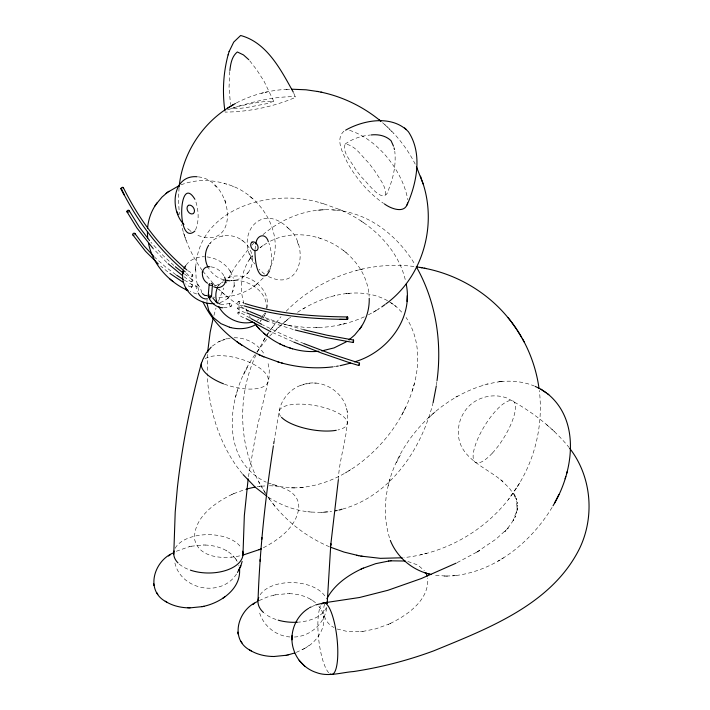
<?xml version="1.0" encoding="UTF-8"?>
<svg xmlns="http://www.w3.org/2000/svg" width="710" height="710" viewBox="0 0 710 710"><rect width="100%" height="100%" fill="white"/><g stroke="black" fill="none" stroke-linecap="round" stroke-linejoin="round"><path stroke-width="0.53" stroke-dasharray="3.55 2.66" d="M206.947 301.555L207.063 299.931M266.57 308.238C267.244 292.325 250.976 281.16 236.394 280.432M198.614 290.55L196.155 278.826L195.676 267.794M195.712 267.333C198.995 207.435 272.498 187.697 321.124 203.078M195.578 270.404L195.809 264.732M207.515 354.379L207.249 372.661M228.017 298.227L231.886 293.425L234.123 286.05M234.149 285.722L234.105 282.048M234.06 286.778L234.211 284.994M179.044 187.724L178.467 199.9L179.133 211.092M229.756 71.47L229.046 87.126L230.493 104.521M255.023 249.618L255.52 245.722M436.481 384.891L436.89 381.705M338.351 479.774C339.131 456.858 349.08 434.351 347.137 411.401M274.042 441.576L279.012 411.969C281.027 399.348 290.559 388.157 302.895 384.634M248.429 476.703L256.558 429.94L269.028 377.56L269.276 369.342L267.697 361.585M184.502 273.962L192.543 279.838L192.765 281.453L191.096 281.843L183.996 276.669M385.814 194.815C385.938 185.984 379.397 178.565 375.022 171.367A109.739 77.638 41.6 0 0 367.771 161.951C361.177 155.517 354.929 145.044 345.113 144.086C342.087 152.588 351.272 161.339 355.062 168.572A109.739 77.638 41.6 0 0 362.322 177.997C368.197 182.94 384.625 207.968 389.027 188.372C393.704 176.719 396.118 163.841 394.795 151.301M326.76 607.964C324.435 623.939 309.746 636.755 293.647 637.047M293.62 487.885C333.176 487.309 368.49 462.059 391.387 431.245C414.533 399.783 429.204 352.852 406.076 317.468M254.988 354.663C228.3 390.748 217.251 458.971 266.197 482.205M500.577 381.616C430.961 390.855 366.768 470.118 390.331 540.434M266.898 308.326C271.593 287.159 244.932 269.072 226.259 278.506M270.128 269.33C272.418 260.801 271.859 251.553 268.983 243.228M213.923 315.435L216.009 308.087M433.153 402.472C421.722 448.676 390.935 495.181 343.143 508.937M324.665 604.095C321.426 612.89 325.437 623.389 333.94 627.489M235.409 397.405L236.084 395.071M236.696 392.896L237.353 390.598M412.359 390.589L413.016 388.29M413.726 385.805L414.392 383.471M388.157 485.596L388.832 483.261M389.444 481.087L390.109 478.788M293.771 93.188L295.44 97.385C273.678 106.713 248.917 111.869 225.248 112.1L224.99 111.789M218.458 301.28L223.765 288.038M232.64 291.908L232.889 291.26M233.022 290.905L233.27 290.248M273.732 101.264L266.694 103.678L248.686 107.157A109.739 11.138 -15.9 0 1 241.436 108.204L231.149 108.648L238.178 106.243L256.186 102.755A109.739 11.138 -15.9 0 1 263.445 101.716L273.732 101.264L263.951 81.073L256.7 69.775L249.334 60.279M195.525 229.933C199.359 220.757 198.631 210.116 195.552 200.832M256.017 354.849C236.9 395.852 238.187 446.022 260.748 485.418M257.233 352.267L265.7 337.037M226.126 283.033L227.546 280.024M264.28 316.065L265.602 313.048L263.428 317.485M243.619 374.649L245.758 370.442M245.953 370.025L248.038 365.934M396.366 462.84L398.514 458.633M398.709 458.216L400.786 454.125M401.683 415.119L403.821 410.93M403.954 410.62L406.155 406.306M517.27 486.838C535.429 458.509 543.354 423.861 539.307 390.447M249.911 258.786C240.841 271.859 239.172 289.201 244.187 304.146M267.714 271.903C289.05 238.036 261.804 193.129 225.931 183.925M228.496 278.027L235.232 266.587L249.645 247.515M218.458 285.722L223.89 279.944M261.599 317.21L265.229 312.551L264.874 313.137M218.529 285.606L218.875 285.029M264.457 313.838L264.803 313.261M552.105 507.393C531.089 542.014 495.953 570.884 454.755 575.668M266.419 335.936L268.158 333.194M516.552 487.93C492.057 526.545 449.341 552.77 403.901 557.598M263.321 340.782L265.38 337.552M267.217 334.658L271.353 328.712M519.649 483.084L508.316 499.645M250.097 258.52L253.452 254.109M248.917 260.259L251.074 257.082M256.816 351.965L266.791 339.194M247.826 272.942C251.544 268.495 253.15 262.416 252.29 256.7M272.116 327.692L281 316.678M270.43 329.981L274.655 324.221M186.118 265.061C190.28 259.31 197.584 256.585 204.515 256.763M236.51 574C220.872 598.397 179.257 589.611 174.553 561.175M210.053 243.379L209.627 243.885C217.127 233.927 232.578 233.066 242.181 240.397M210.187 243.219L210.595 242.722M235.915 280.202L242.483 277.557L247.666 273.128M247.266 273.616L248.243 272.436M263.179 278.054L255.218 285.464M260.171 321.31L261.386 320.086M251.819 245.234L253.985 242.953M269.631 336.061L285.305 321.319M286.192 311.22C319.367 277.353 368.765 260.073 415.803 266.738M260.224 321.257L260.801 320.716M276.012 329.502L278.915 326.866M279.855 325.996L290.585 317.166M428.76 417.693L431.671 415.057M432.612 414.187L435.283 411.756M220.011 302.637L223.845 301.102L227.848 298.377M227.369 298.803L228.513 297.783M263.037 234.593C282.642 217.952 308.522 207.71 334.454 210.027M286.494 320.361L289.005 318.32M212.326 346.072L218.671 341.741L224.529 339.389M261.413 246.689L260.046 247.719L267.306 242.758M261.626 246.539L262.94 245.536M218.937 297.321C231.753 297.188 244.728 293.425 255.005 285.624M253.692 286.618L256.585 284.435M303.782 648.833C318.799 641.742 331.215 620.984 318.861 606.198M307.004 646.872L307.749 646.357M308.202 646.038L308.974 645.505M343.959 131.146C334.517 139.701 343.587 154.345 347.838 163.513C356.793 179.062 368.738 193.155 383.577 203.388M215.875 285.668L223.224 281.994M376.336 310.412L380.888 307.528M297.543 312.285C312.613 302.424 329.795 295.227 347.829 293.425M345.113 144.086C352.488 138.743 361.39 135.779 370.416 135.015M258.83 319.349L257.073 320.352M368.401 314.832L375.83 310.705M373.176 312.32L379.113 308.726M302.966 308.921L304.714 307.865M455.722 397.112L457.471 396.056M345.104 473.02L346.799 471.999M348.699 470.854L350.696 469.656M497.852 561.211L499.547 560.19M501.446 559.045L503.443 557.838M296.256 652.392L303.214 649.144M302.522 649.535L304.519 648.416M259.15 600.589L266.942 597.163L273.803 595.175M457.071 562.666L479.578 550.632L475.798 552.753L496.121 539.059L508.324 527.92L504.774 531.754L510.943 524.095L515.673 516.019L513.144 520.829L517.528 508.2L516.268 513.277L517.341 505.076L517.262 510.286L516.25 498.331L517.457 503.514L513.623 493.202L516.01 497.568L509.372 488.152L500.062 479.108L502.582 481.344C486.093 467.1 457.453 458.012 458.403 431.636C458.287 422.574 461.988 413.735 468.067 407.07C477.759 396.695 493.477 393.18 506.78 397.964C530.29 410.3 552.194 426.754 569.021 447.406M263.374 547.738C279.065 539.591 296.283 527.015 298.733 508.191C299.957 492.128 281.364 485.001 267.981 485.853M236.332 102.977C251.997 94.758 269.507 90.108 287.177 89.353M270.35 241.169C310.447 221.032 366.174 250.905 369.156 296.292M176.275 551.288L189.588 546.558M232.188 494.329C214.864 502.778 194.212 517.12 194.46 538.535C198.223 558.584 224.395 559.356 240.211 555.753M390.198 623.504C407.709 614.966 429.319 599.985 427.713 578.038M233.634 493.681L245.731 489.252M362.632 631.474L375.936 628.794L388.743 624.161M231.664 494.568L234.087 493.477M388.29 624.365L390.713 623.273M364.328 316.811C350.27 323.183 334.969 326.813 319.536 327.479M312.151 606.517L314.796 605.346M218.671 341.741L220.26 341.04M221.396 340.525L230.173 338.111M227.466 109.89C249.192 102.613 272.347 96.391 295.298 96.684L295.555 96.995M181.112 184.804C195.649 179.16 212.112 179.355 226.836 184.209M228.771 277.424L230.049 277.007M303.268 384.518C322.517 377.977 345.087 392.364 347.394 412.59M300.454 385.397L310.057 383.125M225.523 339.087L227.023 338.643M223.526 307.794C225.851 307.448 233.226 307.776 231.717 303.773C228.442 302.362 224.254 305.815 220.845 304.208M334.082 295.848L334.978 295.608M486.829 384.039L487.726 383.799M329.875 296.993L330.354 296.869M482.622 385.184L483.111 385.051M362.606 269.01L356.216 270.554M420.364 554.865L422.361 554.386M424.465 553.862L426.745 553.321M261.484 93.232L263.942 92.664M342.779 324.168L345.229 323.591M265.105 92.38L267.351 91.856M339.362 324.967L341.608 324.443M191.043 546.247L203.548 545.005M275.249 594.865L287.754 593.622M189.304 546.629L191.256 546.194M273.519 595.246L275.471 594.811M223.055 235.898L221.964 236.119M333.851 366.724L335.635 366.458M257.189 486.705L259.753 486.368M311.424 512.079L321.133 512.371L331.623 511.431M261.351 486.199L266.01 485.88M233.377 556.844L233.839 556.8M231.247 557.075L231.78 557.022M337.143 629.016L348.042 631.651L361.026 631.643M259.292 486.421L261.883 486.137M360.494 631.696L363.094 631.421M348.042 293.408C361.763 291.979 376.096 294.171 388.184 301.04M500.79 381.598C512.079 380.453 523.74 381.661 534.266 386.009M446.377 576.076L454.48 575.695M230.732 280.486L232.072 280.388M345.992 293.603L350.048 293.212M498.748 381.794L502.804 381.403M299.789 487.69L303.773 487.309M452.536 575.881L456.53 575.499M232.747 280.707L230.546 280.796M317.858 210.195L321.239 209.982M324.639 512.132L328.02 511.91M321.799 209.929L324.745 209.734M321.133 512.371L324.079 512.176M288.42 325.233L304.448 327.345L316.678 327.567M286.05 89.407L290.035 89.256M315.817 327.612L320.663 327.425M267.723 482.88L281.071 486.785L293.372 487.877M435.612 575.295L446.128 576.067M291.26 487.868L295.591 487.894M444.016 576.058L448.338 576.085M204.959 545.031C216.497 545.369 229.09 549.398 235.906 559.294M289.165 593.649C299.008 593.959 309.258 596.817 316.553 603.713M203.273 544.996L205.296 545.031M287.488 593.613L289.502 593.649M234.078 337.774C246.29 337.392 258.289 344.11 264.51 354.592M313.793 383.018L315.089 383.089M315.142 383.089L316.119 383.143M212.725 297.099L214.802 297.233M336.691 210.249C370.105 213.497 398.647 236.723 415.217 264.972M268.371 497.222C280.645 505.059 294.641 510.472 309.187 511.857M332.52 209.867L338.102 210.364M307.776 511.741L313.358 512.247M289.884 636.959C275.507 635.938 262.398 625.093 259.106 610.999M207.027 256.922C216.399 257.952 225.256 263.357 230.297 271.344M211.056 266.836C216.506 267.643 221.449 271.22 224.058 276.048M349.56 130.321C377.853 139.382 402.597 170.773 407.797 199.679M198.338 176.888C233.812 180.313 241.205 253.221 195.933 234.664M260.659 316.837L273.332 321.497L285.739 324.692M284.515 324.443L289.387 325.428M407.824 561.468L417.693 564.974L424.385 570.591M304.004 329.804L279.731 322.837L262.096 316.624M323.769 203.832L340.605 209.92M320.174 202.82L324.896 204.143M293.23 329.476L269.356 321.941M223.961 279.9C217.526 278.134 211.811 273.811 208.483 268.016M272.116 484.54L273.847 485.045M274.939 485.356L276.58 485.844M224.058 183.357L224.848 183.597M318.062 237.628L318.852 237.877M319.926 238.196L320.84 238.48M196.697 293.958L190.2 291.606M243.166 305.548C234.788 305.904 236.794 297.81 244.071 303.25M211.269 282.846L212.441 284.106M303.951 343.605L282.429 334.41L262.682 324.861M292.786 341.661L271.841 332.2M342.105 210.595C371.72 223.827 398.487 248.793 405.667 281.4M338.91 209.175L343.951 211.411M249.041 311.211L239.243 306.773C233.492 307.945 244.604 312.915 246.024 312.577M329.369 546.762C307.075 537.195 287.044 522.116 272.276 502.813M232.427 186.277L233.608 186.819M268.389 276.501C301.856 293.044 309.72 245.225 288.047 228.061M249.627 311.512C238.267 305.637 227.945 297.907 218.582 289.21L227.289 296.86M249.929 317.965L239.377 311.938C233.608 312.338 243.645 318.55 245.216 318.142M184.289 280.068L192.392 284.808C194.646 289.201 186.189 285.722 185.718 283.787M311.468 599.808L312.222 600.269M310.412 599.16L311.14 599.613M226.197 550.543L226.934 550.987M389.515 301.883L396.038 306.48L402.978 313.385M390.82 302.691L393.482 304.537M360.937 220.899L363.706 222.816M175.876 274.655L165.483 266.889L154.594 257.171M242.616 240.717C247.95 244.639 251.668 250.79 252.396 257.402M241.569 239.945L243.281 241.205M264.582 274.14L259.043 269.303M394.716 305.469L396.038 306.48M191.105 231.54L186.579 227.475M167.729 271.823L160.7 266.099M343.622 250.577L346.693 253.097M249.627 196.306L252.698 198.827M187.618 270.608C196.91 274.868 192.224 281.151 186.082 272.56M173.843 265.469L162.998 255.44L150.91 242.199M382.512 122.67C396.056 134.084 407.229 148.292 415.19 164.108M288.917 228.931C261.422 200.255 233.315 235.587 254.757 263.96M384.829 124.703L393.855 133.427M546.62 424.686L549.141 426.923M551.821 429.284L554.545 431.698M166.779 262.487L153.262 248.669M287.071 227.102L287.878 227.901M215.583 186.224L216.461 187.094M214.606 185.266L215.423 186.073M187.618 228.496L188.434 229.303M202.838 271.22L215.52 286.094M212.858 283.405L215.387 285.97M242.323 473.739C219.47 445.747 208.527 409.466 207.276 373.708M267.741 496.663L271.513 501.801M268.904 498.411L274.814 506.106M202.279 270.474C192.401 256.763 185.177 241.125 181.396 224.644M265.868 493.832L258.617 481.646M319.624 607.174L320.112 607.911M320.299 608.195L320.796 608.94M235.409 558.557L237.184 561.397M236.093 559.578L236.59 560.323M265.034 492.58L261.404 486.554M230.466 271.611L233.412 278.32M229.871 270.661L230.901 272.312M201.8 292.715C200.548 285.518 192.401 277.654 197.504 291.748M249.352 315.693L250.523 317.645M247.355 311.938L245.633 308.078M297.304 241.755L298.342 244.453M249.627 253.781L250.665 256.479M224.839 199.918L225.878 202.616M183.508 232.702L184.733 236.315M185.008 237.105L186.206 240.672M238.8 565.284L239.021 566.127M346.453 408.179L346.693 409.324M192.854 280.246L192.969 280.849M323.529 615.943L323.662 616.786M323.716 617.167L323.849 618.019M179.231 212.166L179.559 214.358M252.148 255.706L252.245 256.408M328.695 672.734A36.006 9.15 83.5 0 1 318.825 640.393A36.006 9.15 83.5 0 1 320.68 605.763M211.172 283.627A1.66 0.861 4.7 0 1 212.148 284.009M280.681 416.344A34.621 12.203 10.2 0 1 297.339 404.15A34.621 12.203 10.2 0 1 340.374 414.374A34.621 12.203 10.2 0 1 337.987 429.958M326.396 607.458A34.621 19.845 2 0 1 298.324 622.164M275.995 619.484A34.621 19.845 2 0 1 264.883 613.697M260.162 594.758A34.621 19.845 2 0 1 293.825 582.635A34.621 19.845 2 0 1 325.792 597.634M205.146 358.656A34.621 14.44 15.6 0 1 248.846 362.029A34.621 14.44 15.6 0 1 266.046 384.918A34.621 14.44 15.6 0 1 224.245 384.092M187.635 569.101A34.621 19.179 0.3 0 1 179.257 564.086M175.157 548.306A34.621 19.179 0.3 0 1 207.134 534.666A34.621 19.179 0.3 0 1 240.805 547.25M191.771 287.106L191.07 286.92L191.771 287.106M238.223 309.045L237.69 308.575L238.223 309.045M492.429 453.042A36.006 11.316 -58.4 0 0 513.508 401.292A36.006 11.316 -58.4 0 0 476.951 440.83A36.006 11.316 -58.4 0 0 492.429 453.042M238.72 313.784A1.242 0.461 -59.7 0 0 239.377 311.938A1.242 0.461 -59.7 0 0 238.09 313.279A1.242 0.461 -59.7 0 0 238.72 313.784M238.959 308.761A1.242 0.666 -65 0 0 239.288 306.8A1.242 0.666 -65 0 0 237.948 308.175A1.242 0.666 -65 0 0 238.959 308.761M239.19 303.694A1.242 0.843 -71.7 0 0 239.172 301.661A1.242 0.843 -71.7 0 0 237.841 303.117A1.242 0.843 -71.7 0 0 239.19 303.694M192.064 286.849A1.242 0.932 -60.4 0 0 192.392 284.808A1.242 0.932 -60.4 0 0 190.724 285.935A1.242 0.932 -60.4 0 0 192.064 286.849M191.895 281.675A1.242 0.763 -54.7 0 0 192.463 279.767A1.242 0.763 -54.7 0 0 190.83 280.885A1.242 0.763 -54.7 0 0 191.895 281.675M191.656 276.518A1.242 0.559 -50.4 0 0 192.552 274.752A1.242 0.559 -50.4 0 0 190.99 275.799A1.242 0.559 -50.4 0 0 191.656 276.518M229.419 304.27A1.66 0.843 67.6 0 0 231.025 306.347A1.66 0.843 67.6 0 0 230.786 303.782A1.66 0.843 67.6 0 0 229.419 304.27M196.359 286.236A1.66 0.541 -13.7 0 0 198.738 285.207A1.66 0.541 -13.7 0 0 196.253 285.296A1.66 0.541 -13.7 0 0 196.359 286.236"/><path stroke-width="1.06" d="M173.773 554.217L175.21 512.034L177.34 488.089C182.044 445.889 190.227 404.088 201.445 363.13M242.989 554.199L244.338 515.584L248.163 478.859M254.925 251.402C255.076 257.313 255.964 280.086 266.853 275.205M569.606 448.232C591.599 476.392 594.971 516.605 579.52 548.573C551.714 604.485 488.196 628.457 433.801 650.822C407.815 660.433 380.897 667.427 353.5 671.553C341.261 672.45 328.384 677.109 316.367 672.547C305.806 669.157 297.073 660.424 293.745 649.845C288.491 634.696 294.916 616.537 308.726 608.257M292.112 635.414L291.961 639.816M354.583 361.869C387.269 352.417 413.389 318.914 406.218 284.124M407.22 295.671L406.981 301.342M258.023 600.616C259.789 548.759 265.442 497.098 273.403 445.844M327.195 603.402L330.833 543.683L330.683 545.466L338.351 479.774M207.639 352.169L210.169 332.165L213.32 317.539L208.82 310.678L206.965 303.188M208.199 296.15L209.175 284.275M211.5 296.434L212.485 284.568M260.055 561.202L260.215 559.32M261.804 539.378L261.954 537.603M182.834 272.871C180.349 290.008 197.797 304.643 214.163 303.614M147.582 228.096C148.292 219.701 151.141 211.474 155.907 204.515M209.876 266.738C199.989 265.842 200.575 279.447 207.542 283.192M213.728 286.733C219.949 290.097 228.442 283.956 224.537 277.06M353.66 341.155L353.536 340.055L326.911 335.2L304.004 329.804M179.142 186.819C182.372 153.928 201.986 123.274 230.377 106.42M229.871 70.503C230.608 63.838 231.788 56.472 237.335 51.963L243.468 54.919L248.784 59.684M437.023 380.64C442.215 341.847 435.762 300.933 416.3 266.729M273.723 443.706L274.042 441.576M436.322 385.903L433.153 402.472M182.896 272.525L183.499 270.12L183.304 270.794M202.217 272.294L202.323 271.69M225.194 282.509L225.301 281.914M182.701 273.581L183.215 271.131M359.464 363.857L359.535 363.147L331.845 354.148L303.951 343.605M553.037 505.76C573.218 472.736 581.073 420.915 547.472 393.659M228.158 54.706C223.242 72.908 222.257 92.105 224.875 110.769M255.866 244.054C256.416 234.904 265.762 232.285 268.362 241.72M242.137 561.424L240.823 565.905L237.522 572.446M384.403 203.894C390.58 208.589 405.153 214.367 407.602 202.971M565.107 478.78L565.772 476.481M566.473 473.996L567.148 471.662M229.108 51.573L233.714 42.121L240.637 35.5C266.942 42.431 281.071 70.175 293.328 92.229M353.527 341.838L353.039 342.451L353.509 340.046M228.105 54.892L229.161 51.413M359.224 364.7L358.878 365.49M202.368 360.494L206.069 353.163L211.198 347.128M269.631 270.785L266.729 275.32M217.739 287.044C215.245 292.041 215.307 298.049 217.242 303.223M238.924 570.121L239.687 568.444M240.033 567.645L240.823 565.905M407.043 204.986C416.903 182.834 422.681 153.209 408.392 131.723C392.39 114.851 363.902 119.768 345.628 130.17M184.405 267.918L184.103 268.54L185.718 265.611M184.547 267.643L184.849 267.031M217.438 287.665L217.801 286.929M326.848 598.707C334.206 584.942 347.598 575.473 361.434 568.958M554.43 503.31L556.569 499.121M556.711 498.81L558.912 494.497M360.715 327.638C366.573 319.101 369.511 308.646 369.218 298.306M208.394 297.099L211.243 295.608M208.704 245.198C204.418 251.659 204.373 260.384 208.012 267.146M194.904 231.043C176.364 247.435 178.245 171.509 194.922 199.315M156.093 204.249L162.022 197.069L167.409 192.419M349.222 339.735L354.609 335.084L360.529 327.905M154.913 205.98L157.07 202.811M359.553 329.342L361.718 326.174M359.491 363.138L358.798 365.508L349.453 362.668L321.896 353.207L293.709 342.051M167.622 192.259L179.435 185.47M166.042 193.448L168.936 191.265M349.009 339.895L350.589 338.705M172.938 553.09C153.999 561.015 144.946 590.658 165.998 601.707M203.663 606.331C221.28 602.55 241.746 588.377 239.456 568.169M257.153 601.707C238.214 609.633 229.161 639.275 250.204 650.324M385.841 303.951C423.408 276.518 437.706 223.836 421.988 180.509M381.776 306.924L384.953 304.617M188.327 205.35C184.751 208.19 189.242 215.76 193.413 213.577C196.617 210.453 192.037 203.805 188.434 205.296M251.979 242.092C248.393 244.932 252.884 252.503 257.055 250.319C260.268 247.204 255.689 240.557 252.077 242.048M168.483 556.001L169.255 555.468M169.717 555.149L170.453 554.634M222.798 598.255L223.543 597.74M223.996 597.421L224.768 596.888M252.698 604.618L253.47 604.086M253.923 603.766L254.659 603.251M346.302 341.829L334.064 347.9L321.79 350.917M230.883 106.127L235.4 103.491M227.608 108.106L233.537 104.512M255.627 324.683C248.065 328.978 238.8 329.653 230.457 327.514M456.086 563.172L421.27 578.561L387.882 590.294L359.535 597.5L324 602.843L315.684 604.947M242.367 555.282L259.496 549.54M362.89 568.302L375.696 563.669L389 560.989M260.943 548.883L261.466 548.653L259.043 549.744M360.92 569.189L363.342 568.098M309.507 607.689L311.273 606.908M294.73 652.96L287.87 654.948M350.687 363.121L340.001 365.712M246.441 489.048L255.067 487.051M339.007 510.046L342.113 509.212M252.6 322.056C239.483 325.375 224.875 318.213 218.636 306.374M189.703 607.893L202.208 606.642M273.918 656.51L286.423 655.259M201.995 606.695L203.947 606.269M286.201 655.312L288.154 654.886M233.457 280.636L235.48 280.29M335.422 510.783L337.214 510.41M336.531 366.333L338.262 366.023M207.498 298.83C203.451 299.7 199.829 296.647 198.214 293.177M206.938 295.564L204.684 295.413L202.394 293.567M332.954 366.848C315.826 368.952 298.306 367.558 281.675 362.996M390.606 560.82L405.312 561.033M388.539 561.042L391.139 560.767M402.117 557.785L380.391 558.344L360.946 556.107M318.914 351.255C296.496 353.473 273.394 344.297 258.227 327.727M371.215 134.944C378.288 134.128 385.787 135.645 391.05 140.713L393.491 146.136M291.837 89.211L306.072 89.797L318.293 91.59M347.43 316.953C312.595 316.562 277.814 313.829 245.074 303.569M347.51 319.429C312.719 319.092 277.486 316.261 244.116 305.859M165.235 601.237C172.06 605.648 180.233 607.618 188.292 607.858M249.45 649.854C256.274 654.265 264.448 656.235 272.507 656.475M339.708 319.331L347.359 319.438M187.955 607.858L189.978 607.893M272.17 656.475L274.184 656.51M229.792 280.787L224.644 280.077M197.14 176.737C171.873 174.704 169.584 210.222 183.952 224.422M222.683 307.776C216.807 307.696 211.953 303.427 209.201 298.528M416.859 266.907L422.024 267.768M353.083 342.486L326.272 337.578L295.227 330.017M424.189 268.176C458.119 274.601 489.643 293.612 510.685 321.053M330.301 547.144L344.048 552.078L358.781 555.69M420.045 267.404L426.453 268.593M356.518 555.273L362.925 556.471M320.973 92.131C342.957 96.737 363.733 106.944 380.968 121.321L379.424 119.963M317.326 91.395L322.198 92.38M390.331 540.434C397.183 557.652 412.963 570.734 431.103 574.443M213.302 317.476L220.952 323.654L229.756 327.328M229.41 327.239L230.759 327.594M262.185 356.154L279.03 362.242M277.903 361.94L282.615 363.254M424.864 572.73L426.595 573.236M427.686 573.547L429.328 574.035M289.786 347.944L290.701 348.228M291.783 348.557L292.573 348.796M220.153 304.031L216.115 301.848L212.849 298.085M268.318 321.577L247 313.021M261.076 316.234L250.026 311.654M535.207 386.391L540.94 389.231L548.794 394.671M239.705 343.684L249.707 349.941L260.694 355.479M258.848 354.663L263.889 356.899M148.576 243.796C152.996 264.706 168.847 282.092 188.132 290.656M185.461 289.44L186.837 290.07M279.465 343.711L280.832 344.341M283.024 345.335L284.204 345.885M270.892 331.739L246.113 318.657M261.83 324.417L250.887 318.515M250.532 650.52L251.26 650.963M166.317 601.903L167.054 602.346M183.508 279.58L176.648 275.196M183.047 282.225L169.974 273.492M540.94 389.231L546.23 392.728M203.078 302.158C211.012 318.834 223.996 332.786 239.092 343.258M236.838 341.696L241.861 345.175M266.898 496.201L255.378 487.326L243.051 474.564M183.624 273.323L175.263 266.694M182.221 275.373L168.155 263.747M216.044 301.786L216.568 302.211M263.934 333.327L267.004 335.848M169.938 279.057L173 281.577M405.374 128.661L405.951 129.149M404.558 127.951L405.286 128.581M186.801 269.924C159.413 246.521 139.329 219.834 123.354 187.68M185.266 271.886C158.294 249.095 136.577 220.269 121.055 188.62L124.215 194.922L121.126 188.789M132.965 235.054L145.497 251.251L158.303 263.96M153.866 256.434L144.068 245.855L134.962 233.572M299.052 660.256L304.732 666.228M254.056 322.793L258.067 327.558M256.718 326.076L259.541 329.165M153.023 248.402L137.119 228.238L126.939 211.731M149.579 240.557L139.275 226.996L129.229 210.746M511.457 322.074L516.383 328.952M508.156 317.76C524.654 337.853 535.491 362.526 538.996 388.29M517.093 330.043L521.557 337.321M240.876 641.183L241.373 641.929M241.56 642.213L242.048 642.949M156.661 592.566L157.167 593.311M157.354 593.596L157.842 594.332M185.869 288.136L186.313 288.837M186.455 289.077L186.881 289.76M522.223 338.448L524.353 342.22M426.115 573.352L427.216 576.023M416.424 166.646L423.204 184.121M177.163 211.944L178.201 214.642M420.506 176.16L421.713 179.719M394.068 147.937L394.485 149.544M239.51 568.55L239.634 569.402M237.823 632.113L237.957 632.965M238.01 633.338L238.143 634.19M153.617 583.496L153.742 584.348M153.804 584.721L153.928 585.572M147.671 237.93L147.387 231.966M321.745 604.077A36.006 9.15 83.5 0 1 336.842 636.861A36.006 9.15 83.5 0 1 330.097 673.932M347.927 318.462A1.242 0.524 89.8 0 1 347.154 319.26A1.242 0.524 89.8 0 1 347.083 317.237A1.242 0.524 89.8 0 1 347.909 317.76M133.835 235.436A1.242 1.083 -32.2 0 1 132.788 234.202A1.242 1.083 -32.2 0 1 134.359 233.199A1.242 1.083 -32.2 0 1 135.033 234.673M128.155 212.21A1.242 0.932 -27.9 0 1 126.939 211.225A1.242 0.932 -27.9 0 1 128.714 210.284A1.242 0.932 -27.9 0 1 128.847 211.837M121.774 189.037A1.242 0.745 -25.2 0 1 121.153 188.123A1.242 0.745 -25.2 0 1 122.794 187.325A1.242 0.745 -25.2 0 1 123.185 188.345M210.542 297.827A1.66 1.287 65.3 0 1 208.704 296.922A1.66 1.287 65.3 0 1 209.068 294.854M212.157 285.047A1.66 0.861 4.7 0 1 209.574 284.941A1.66 0.861 4.7 0 1 210.027 283.645M211.234 295.937A1.66 0.861 4.7 0 1 210.781 297.091A1.66 0.861 4.7 0 1 208.5 296.745A1.66 0.861 4.7 0 1 208.846 295.573M336.247 430.304A34.621 12.203 10.2 0 1 281.515 417.302M297.508 622.217A34.621 19.845 2 0 1 278.205 620.176M263.472 612.499A34.621 19.845 2 0 1 258.768 597.438M327.106 601.84A34.621 19.845 2 0 1 327.195 603.26M223.49 383.799A34.621 14.44 15.6 0 1 202.483 361.008M242.642 551.235A34.621 19.179 0.3 0 1 227.448 569.908A34.621 19.179 0.3 0 1 190.369 570.139M177.997 562.906A34.621 19.179 0.3 0 1 174.11 550.969"/></g></svg>
